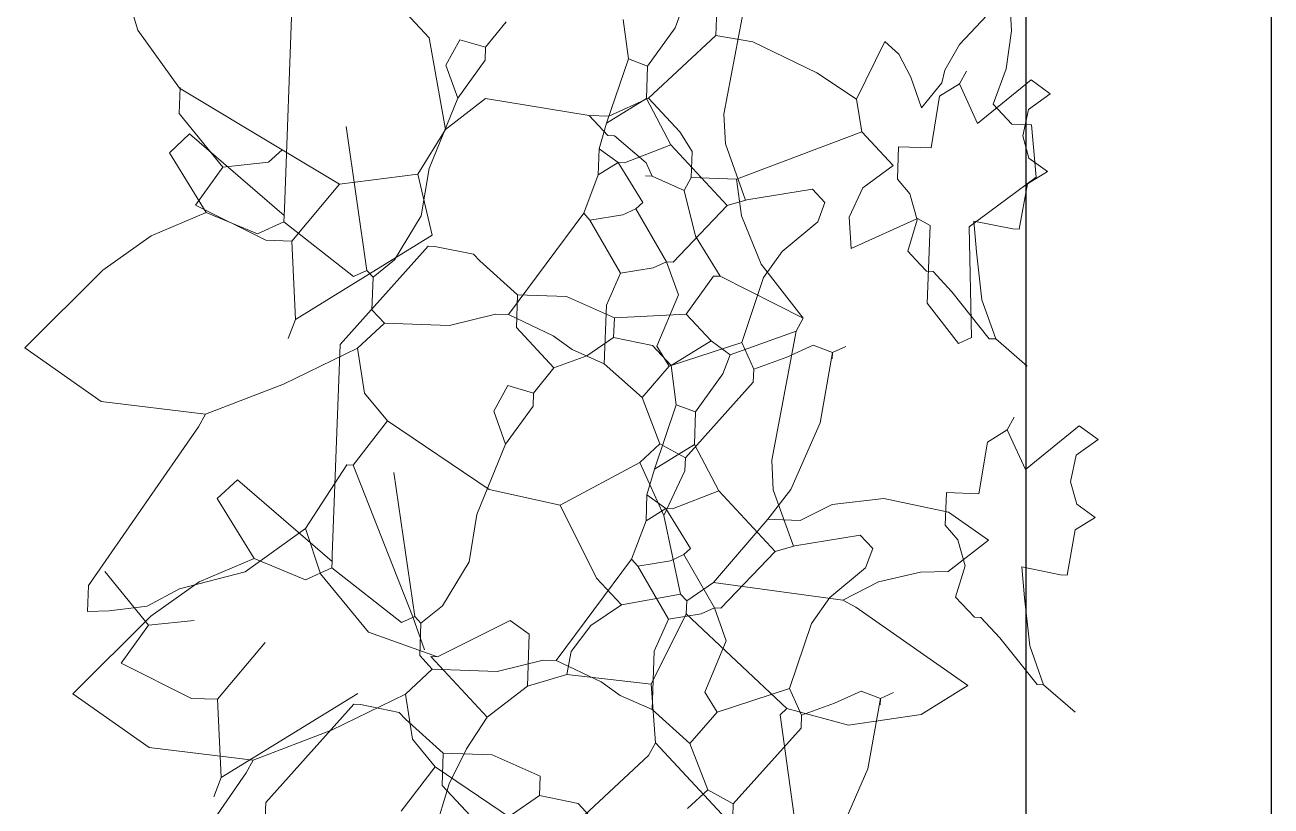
# Model space of a CAD drawing. Header units: millimetres. Extents: x 2667 to 2848, y -1 to 1765.
# Drawn here: x 2814.493 to 2815.001, y 1735.472 to 1735.791 of the extents above; entities that cross this region are included whole.
import ezdxf

# ---------------------------------------------------------------- set-up
doc = ezdxf.new("R2010")
doc.units = ezdxf.units.MM
doc.layers.add('PROIEZIONI', color=145, linetype='Continuous')
doc.layers.add('VERDE_giardino', color=74, linetype='Continuous', lineweight=9)

msp = doc.modelspace()

# ---------------------------------------------------------------- linework, layer by layer
at = {"layer": 'PROIEZIONI'}
for p, q in [((2814.90139, 1744.90356), (2814.90139, 1727.16743)), ((2815.00139, 1744.90356), (2815.00139, 1727.16743)), ((2814.90139, 1736.7425), (2814.90139, 1719.00637)), ((2815.00139, 1736.7425), (2815.00139, 1719.00637))]:
    msp.add_line(p, q, dxfattribs=at)
at = {"layer": 'VERDE_giardino'}
for p, q in [((2814.53932, 1735.78868), (2814.52909, 1735.82318)), ((2814.63265, 1735.81291), (2814.65819, 1735.78544)), ((2814.78822, 1735.80701), (2814.77834, 1735.7543)), ((2814.60227, 1735.80158), (2814.59914, 1735.71571)), ((2814.7584, 1735.78952), (2814.76134, 1735.79737)), ((2814.89549, 1735.78838), (2814.89493, 1735.8007)), ((2814.73729, 1735.79295), (2814.73936, 1735.77695)), ((2814.77538, 1735.79709), (2814.77499, 1735.7865)), ((2814.8855, 1735.79459), (2814.87435, 1735.78281)), ((2814.55633, 1735.76491), (2814.53932, 1735.78868)), ((2814.68115, 1735.78172), (2814.68949, 1735.79203)), ((2814.74721, 1735.774), (2814.7584, 1735.78952)), ((2814.89339, 1735.77286), (2814.89549, 1735.78838)), ((2814.65819, 1735.78544), (2814.66479, 1735.74805)), ((2814.66496, 1735.77435), (2814.67065, 1735.78475)), ((2814.67065, 1735.78475), (2814.68115, 1735.78172)), ((2814.74752, 1735.76095), (2814.77499, 1735.7865)), ((2814.79013, 1735.78393), (2814.77499, 1735.7865)), ((2814.81623, 1735.77128), (2814.79013, 1735.78393)), ((2814.83243, 1735.76052), (2814.84389, 1735.78398)), ((2814.84969, 1735.77884), (2814.84389, 1735.78398)), ((2814.87435, 1735.78281), (2814.86835, 1735.77231)), ((2814.68096, 1735.77642), (2814.68115, 1735.78172)), ((2814.73044, 1735.75073), (2814.73936, 1735.77695)), ((2814.73936, 1735.77695), (2814.74721, 1735.774)), ((2814.85446, 1735.7694), (2814.84969, 1735.77884)), ((2814.66978, 1735.7609), (2814.66496, 1735.77435)), ((2814.66978, 1735.7609), (2814.68096, 1735.77642)), ((2814.74673, 1735.76076), (2814.74721, 1735.774)), ((2814.86835, 1735.77231), (2814.86717, 1735.76721)), ((2814.87718, 1735.77193), (2814.87433, 1735.76672)), ((2814.88808, 1735.75849), (2814.89339, 1735.77286)), ((2814.83243, 1735.76052), (2814.81623, 1735.77128)), ((2814.85883, 1735.7569), (2814.85446, 1735.7694)), ((2814.86717, 1735.76721), (2814.85883, 1735.7569)), ((2814.8817, 1735.75053), (2814.90358, 1735.76831)), ((2814.90358, 1735.76831), (2814.91134, 1735.76272)), ((2814.55622, 1735.75466), (2814.55661, 1735.76526)), ((2814.59815, 1735.73986), (2814.55633, 1735.76491)), ((2814.86276, 1735.74061), (2814.86618, 1735.76171)), ((2814.86618, 1735.76171), (2814.87433, 1735.76672)), ((2814.87433, 1735.76672), (2814.8817, 1735.75053)), ((2814.90243, 1735.75633), (2814.91134, 1735.76272)), ((2814.65812, 1735.73214), (2814.66978, 1735.7609)), ((2814.66479, 1735.74805), (2814.68117, 1735.76072)), ((2814.72338, 1735.75387), (2814.68117, 1735.76072)), ((2814.73044, 1735.75073), (2814.74673, 1735.76076)), ((2814.73133, 1735.75358), (2814.74752, 1735.76095)), ((2814.74673, 1735.76076), (2814.75666, 1735.74181)), ((2814.74752, 1735.76095), (2814.76029, 1735.74722)), ((2814.83243, 1735.76052), (2814.83459, 1735.74717)), ((2814.89574, 1735.75025), (2814.88808, 1735.75849)), ((2814.57401, 1735.73278), (2814.55622, 1735.75466)), ((2814.72338, 1735.75387), (2814.73104, 1735.74563)), ((2814.72338, 1735.75387), (2814.73133, 1735.75358)), ((2814.77834, 1735.7543), (2814.77892, 1735.74224)), ((2814.90014, 1735.74553), (2814.90243, 1735.75633)), ((2814.63272, 1735.6906), (2814.62424, 1735.7493)), ((2814.66479, 1735.74805), (2814.65351, 1735.72988)), ((2814.72741, 1735.74023), (2814.73044, 1735.75073)), ((2814.76029, 1735.74722), (2814.7653, 1735.73908)), ((2814.78347, 1735.7278), (2814.83459, 1735.74717)), ((2814.83459, 1735.74717), (2814.84736, 1735.73343)), ((2814.90369, 1735.74996), (2814.89574, 1735.75025)), ((2814.90369, 1735.74996), (2814.90557, 1735.72866)), ((2814.55221, 1735.73865), (2814.56045, 1735.74631)), ((2814.56045, 1735.74631), (2814.59904, 1735.71306)), ((2814.73104, 1735.74563), (2814.73369, 1735.74553)), ((2814.73369, 1735.74553), (2814.74655, 1735.73445)), ((2814.73782, 1735.73454), (2814.75666, 1735.74181)), ((2814.75666, 1735.74181), (2814.77964, 1735.71709)), ((2814.77892, 1735.74224), (2814.7871, 1735.71928)), ((2814.90266, 1735.73637), (2814.90014, 1735.74553)), ((2814.56724, 1735.71422), (2814.55221, 1735.73865)), ((2814.59265, 1735.73475), (2814.59815, 1735.73986)), ((2814.59815, 1735.73986), (2814.62152, 1735.72574)), ((2814.72702, 1735.72963), (2814.72741, 1735.74023)), ((2814.72741, 1735.74023), (2814.73517, 1735.73464)), ((2814.7653, 1735.73908), (2814.76492, 1735.72847)), ((2814.84903, 1735.72784), (2814.84951, 1735.74109)), ((2814.84951, 1735.74109), (2814.86276, 1735.74061)), ((2814.91018, 1735.73092), (2814.90266, 1735.73637)), ((2814.57401, 1735.73278), (2814.56282, 1735.71727)), ((2814.57401, 1735.73278), (2814.59265, 1735.73475)), ((2814.65812, 1735.73214), (2814.65487, 1735.71285)), ((2814.72702, 1735.72963), (2814.73517, 1735.73464)), ((2814.73517, 1735.73464), (2814.74519, 1735.71835)), ((2814.73517, 1735.73464), (2814.73782, 1735.73454)), ((2814.74655, 1735.73445), (2814.74902, 1735.72905)), ((2814.84736, 1735.73343), (2814.83494, 1735.72429)), ((2814.62152, 1735.72574), (2814.65351, 1735.72988)), ((2814.65351, 1735.72988), (2814.65934, 1735.70498)), ((2814.72114, 1735.71392), (2814.72702, 1735.72963)), ((2814.74636, 1735.72915), (2814.74902, 1735.72905)), ((2814.74902, 1735.72905), (2814.76207, 1735.72328)), ((2814.76207, 1735.72328), (2814.76492, 1735.72847)), ((2814.76492, 1735.72847), (2814.78347, 1735.7278)), ((2814.7855, 1735.71293), (2814.78347, 1735.7278)), ((2814.85416, 1735.72182), (2814.84903, 1735.72784)), ((2814.90557, 1735.72866), (2814.87829, 1735.70842)), ((2814.90203, 1735.72591), (2814.91018, 1735.73092)), ((2814.60209, 1735.70256), (2814.62152, 1735.72574)), ((2814.76207, 1735.72328), (2814.7667, 1735.70453)), ((2814.78769, 1735.71946), (2814.81438, 1735.72379)), ((2814.81438, 1735.72379), (2814.81949, 1735.7183)), ((2814.83494, 1735.72429), (2814.8294, 1735.71231)), ((2814.8571, 1735.71128), (2814.85416, 1735.72182)), ((2814.89871, 1735.70745), (2814.90203, 1735.72591)), ((2814.56282, 1735.71727), (2814.59149, 1735.70295)), ((2814.74519, 1735.71835), (2814.74244, 1735.7158)), ((2814.75757, 1735.69401), (2814.77964, 1735.71709)), ((2814.77964, 1735.71709), (2814.78769, 1735.71946)), ((2814.81949, 1735.7183), (2814.81655, 1735.71045)), ((2814.54479, 1735.70468), (2814.56724, 1735.71422)), ((2814.56724, 1735.71422), (2814.58815, 1735.7055)), ((2814.59894, 1735.71041), (2814.59904, 1735.71306)), ((2814.59904, 1735.71306), (2814.59914, 1735.71571)), ((2814.65487, 1735.71285), (2814.64401, 1735.69497)), ((2814.69045, 1735.67258), (2814.72114, 1735.71392)), ((2814.72114, 1735.71392), (2814.7237, 1735.71117)), ((2814.7237, 1735.71117), (2814.73704, 1735.71334)), ((2814.7237, 1735.71117), (2814.73617, 1735.68949)), ((2814.73704, 1735.71334), (2814.74244, 1735.7158)), ((2814.74244, 1735.7158), (2814.75492, 1735.69411)), ((2814.79346, 1735.69315), (2814.7855, 1735.71293)), ((2814.8294, 1735.71231), (2814.8302, 1735.69956)), ((2814.8302, 1735.69956), (2814.85719, 1735.71185)), ((2814.85327, 1735.69849), (2814.8571, 1735.71128)), ((2814.85719, 1735.71185), (2814.86239, 1735.709)), ((2814.58815, 1735.7055), (2814.59894, 1735.71041)), ((2814.59894, 1735.71041), (2814.62733, 1735.68815)), ((2814.81655, 1735.71045), (2814.80201, 1735.69833)), ((2814.86239, 1735.709), (2814.86123, 1735.6772)), ((2814.87829, 1735.70842), (2814.8793, 1735.66328)), ((2814.88025, 1735.71078), (2814.89606, 1735.70755)), ((2814.88132, 1735.69816), (2814.88025, 1735.71078)), ((2814.89606, 1735.70755), (2814.89871, 1735.70745)), ((2814.52513, 1735.69077), (2814.54479, 1735.70468)), ((2814.59149, 1735.70295), (2814.60209, 1735.70256)), ((2814.60209, 1735.70256), (2814.60359, 1735.67066)), ((2814.60359, 1735.67066), (2814.65934, 1735.70498)), ((2814.7667, 1735.70453), (2814.77672, 1735.68824)), ((2814.65774, 1735.70053), (2814.62179, 1735.66045)), ((2814.6604, 1735.70044), (2814.65774, 1735.70053)), ((2814.6604, 1735.70044), (2814.67621, 1735.69721)), ((2814.67621, 1735.69721), (2814.67876, 1735.69447)), ((2814.80201, 1735.69833), (2814.7945, 1735.68773)), ((2814.85838, 1735.693), (2814.85327, 1735.69849)), ((2814.88345, 1735.67859), (2814.88132, 1735.69816)), ((2814.49333, 1735.65903), (2814.52513, 1735.69077)), ((2814.62733, 1735.68815), (2814.63272, 1735.6906)), ((2814.63272, 1735.6906), (2814.63528, 1735.68786)), ((2814.64401, 1735.69497), (2814.63528, 1735.68786)), ((2814.67876, 1735.69447), (2814.69417, 1735.68063)), ((2814.73617, 1735.68949), (2814.74952, 1735.69166)), ((2814.74952, 1735.69166), (2814.75492, 1735.69411)), ((2814.75492, 1735.69411), (2814.75974, 1735.68067)), ((2814.75492, 1735.69411), (2814.75757, 1735.69401)), ((2814.81059, 1735.67108), (2814.79346, 1735.69315)), ((2814.85838, 1735.693), (2814.86093, 1735.69025)), ((2814.63528, 1735.68786), (2814.63479, 1735.6746)), ((2814.7304, 1735.67643), (2814.73617, 1735.68949)), ((2814.76289, 1735.67282), (2814.77407, 1735.68834)), ((2814.77407, 1735.68834), (2814.77672, 1735.68824)), ((2814.77672, 1735.68824), (2814.81059, 1735.67108)), ((2814.7945, 1735.68773), (2814.78557, 1735.66115)), ((2814.86093, 1735.69025), (2814.86358, 1735.69015)), ((2814.86358, 1735.69015), (2814.87124, 1735.68191)), ((2814.69417, 1735.68063), (2814.69369, 1735.66738)), ((2814.69417, 1735.68063), (2814.71409, 1735.67995)), ((2814.75974, 1735.68067), (2814.75101, 1735.65976)), ((2814.87124, 1735.68191), (2814.88646, 1735.66278)), ((2814.71409, 1735.67995), (2814.73364, 1735.67123)), ((2814.72953, 1735.65258), (2814.7304, 1735.67643)), ((2814.86123, 1735.6772), (2814.87391, 1735.66081)), ((2814.88912, 1735.66269), (2814.88345, 1735.67859)), ((2814.60359, 1735.67066), (2814.60064, 1735.66281)), ((2814.63479, 1735.6746), (2814.6399, 1735.66912)), ((2814.6664, 1735.66815), (2814.68515, 1735.67277)), ((2814.68515, 1735.67277), (2814.69045, 1735.67258)), ((2814.69045, 1735.67258), (2814.70871, 1735.66395)), ((2814.73335, 1735.66328), (2814.73364, 1735.67123)), ((2814.73364, 1735.67123), (2814.76289, 1735.67282)), ((2814.76289, 1735.67282), (2814.7731, 1735.66184)), ((2814.80775, 1735.66588), (2814.81059, 1735.67108)), ((2814.62891, 1735.6589), (2814.6399, 1735.66912)), ((2814.6399, 1735.66912), (2814.6664, 1735.66815)), ((2814.69369, 1735.66738), (2814.70901, 1735.6509)), ((2814.78086, 1735.65624), (2814.80775, 1735.66588)), ((2814.80775, 1735.66588), (2814.79786, 1735.61317)), ((2814.62179, 1735.66045), (2814.61866, 1735.57458)), ((2814.70871, 1735.66395), (2814.71647, 1735.65837)), ((2814.72246, 1735.65572), (2814.73335, 1735.66328)), ((2814.73335, 1735.66328), (2814.74915, 1735.66006)), ((2814.75603, 1735.65161), (2814.78557, 1735.66115)), ((2814.75681, 1735.65182), (2814.7731, 1735.66184)), ((2814.7731, 1735.66184), (2814.78086, 1735.65624)), ((2814.78557, 1735.66115), (2814.79048, 1735.65036)), ((2814.80392, 1735.65518), (2814.81471, 1735.66009)), ((2814.81471, 1735.66009), (2814.82257, 1735.65715)), ((2814.87391, 1735.66081), (2814.8793, 1735.66328)), ((2814.88646, 1735.66278), (2814.88912, 1735.66269)), ((2814.88912, 1735.66269), (2814.90198, 1735.65161)), ((2814.52445, 1735.63718), (2814.49333, 1735.65903)), ((2814.62891, 1735.6589), (2814.59876, 1735.64422)), ((2814.63182, 1735.64058), (2814.62891, 1735.6589)), ((2814.70901, 1735.6509), (2814.72246, 1735.65572)), ((2814.71647, 1735.65837), (2814.72953, 1735.65258)), ((2814.74915, 1735.66006), (2814.75681, 1735.65182)), ((2814.75101, 1735.65976), (2814.75603, 1735.65161)), ((2814.77792, 1735.64839), (2814.78086, 1735.65624)), ((2814.79048, 1735.65036), (2814.80392, 1735.65518)), ((2814.81751, 1735.62841), (2814.82257, 1735.65715)), ((2814.82247, 1735.6545), (2814.82257, 1735.65715)), ((2814.82257, 1735.65715), (2814.82797, 1735.6596)), ((2814.70068, 1735.64059), (2814.70901, 1735.6509)), ((2814.72953, 1735.65258), (2814.74494, 1735.63875)), ((2814.74494, 1735.63875), (2814.75603, 1735.65161)), ((2814.75681, 1735.65182), (2814.75888, 1735.63582)), ((2814.79028, 1735.64506), (2814.79048, 1735.65036)), ((2814.76262, 1735.61422), (2814.79028, 1735.64506)), ((2814.76674, 1735.63287), (2814.77792, 1735.64839)), ((2814.59876, 1735.64422), (2814.56689, 1735.63197)), ((2814.6411, 1735.62927), (2814.63182, 1735.64058)), ((2814.68449, 1735.63322), (2814.69018, 1735.64362)), ((2814.69018, 1735.64362), (2814.70068, 1735.64059)), ((2814.70048, 1735.63529), (2814.70068, 1735.64059)), ((2814.56689, 1735.63197), (2814.52445, 1735.63718)), ((2814.68931, 1735.61977), (2814.70048, 1735.63529)), ((2814.74494, 1735.63875), (2814.75222, 1735.61991)), ((2814.74997, 1735.6096), (2814.75888, 1735.63582)), ((2814.75888, 1735.63582), (2814.76674, 1735.63287)), ((2814.56405, 1735.62676), (2814.56689, 1735.63197)), ((2814.68931, 1735.61977), (2814.68449, 1735.63322)), ((2814.76625, 1735.61963), (2814.76674, 1735.63287)), ((2814.8967, 1735.6308), (2814.89385, 1735.62559)), ((2814.51924, 1735.56206), (2814.56405, 1735.62676)), ((2814.62717, 1735.61119), (2814.6411, 1735.62927)), ((2814.6411, 1735.62927), (2814.68254, 1735.60121)), ((2814.8056, 1735.60119), (2814.81751, 1735.62841)), ((2814.88571, 1735.62058), (2814.89385, 1735.62559)), ((2814.89385, 1735.62559), (2814.90122, 1735.6094)), ((2814.90122, 1735.6094), (2814.9231, 1735.62718)), ((2814.9231, 1735.62718), (2814.93086, 1735.62159)), ((2814.67764, 1735.59101), (2814.68931, 1735.61977)), ((2814.74398, 1735.61225), (2814.75222, 1735.61991)), ((2814.74997, 1735.6096), (2814.76625, 1735.61963)), ((2814.75222, 1735.61991), (2814.76262, 1735.61422)), ((2814.76625, 1735.61963), (2814.77618, 1735.60068)), ((2814.88229, 1735.59948), (2814.88571, 1735.62058)), ((2814.92196, 1735.6152), (2814.93086, 1735.62159)), ((2814.91966, 1735.6044), (2814.92196, 1735.6152)), ((2814.60766, 1735.58537), (2814.62453, 1735.61129)), ((2814.62453, 1735.61129), (2814.62717, 1735.61119)), ((2814.62717, 1735.61119), (2814.65145, 1735.54928)), ((2814.7115, 1735.59486), (2814.74398, 1735.61225)), ((2814.74398, 1735.61225), (2814.7538, 1735.59066)), ((2814.74693, 1735.5991), (2814.74997, 1735.6096)), ((2814.76243, 1735.60892), (2814.76262, 1735.61422)), ((2814.79786, 1735.61317), (2814.79844, 1735.60111)), ((2814.57173, 1735.59752), (2814.57997, 1735.60518)), ((2814.57997, 1735.60518), (2814.61856, 1735.57193)), ((2814.65224, 1735.54947), (2814.64377, 1735.60817)), ((2814.7538, 1735.59066), (2814.76243, 1735.60892)), ((2814.92218, 1735.59524), (2814.91966, 1735.6044)), ((2814.68254, 1735.60121), (2814.7115, 1735.59486)), ((2814.75734, 1735.59341), (2814.77618, 1735.60068)), ((2814.77618, 1735.60068), (2814.79917, 1735.57596)), ((2814.79621, 1735.58911), (2814.8056, 1735.60119)), ((2814.79844, 1735.60111), (2814.80662, 1735.57815)), ((2814.86855, 1735.58671), (2814.86903, 1735.59996)), ((2814.86903, 1735.59996), (2814.88229, 1735.59948)), ((2814.58676, 1735.57309), (2814.57173, 1735.59752)), ((2814.7115, 1735.59486), (2814.72634, 1735.56512)), ((2814.74655, 1735.5885), (2814.74693, 1735.5991)), ((2814.74693, 1735.5991), (2814.75469, 1735.59351)), ((2814.82247, 1735.59513), (2814.80946, 1735.58863)), ((2814.84346, 1735.59754), (2814.82247, 1735.59513)), ((2814.86985, 1735.59205), (2814.84346, 1735.59754)), ((2814.9297, 1735.58979), (2814.92218, 1735.59524)), ((2814.67764, 1735.59101), (2814.6744, 1735.57172)), ((2814.74655, 1735.5885), (2814.75469, 1735.59351)), ((2814.7538, 1735.59066), (2814.7606, 1735.55856)), ((2814.75469, 1735.59351), (2814.76471, 1735.57722)), ((2814.75469, 1735.59351), (2814.75734, 1735.59341)), ((2814.77404, 1735.56338), (2814.79621, 1735.58911)), ((2814.79621, 1735.58911), (2814.79886, 1735.58901)), ((2814.80946, 1735.58863), (2814.79886, 1735.58901)), ((2814.88612, 1735.58053), (2814.86985, 1735.59205)), ((2814.92156, 1735.58478), (2814.9297, 1735.58979)), ((2814.58313, 1735.56769), (2814.60766, 1735.58537)), ((2814.61381, 1735.5669), (2814.60766, 1735.58537)), ((2814.74066, 1735.57279), (2814.74655, 1735.5885)), ((2814.87368, 1735.58069), (2814.86855, 1735.58671)), ((2814.91823, 1735.56632), (2814.92156, 1735.58478)), ((2814.80721, 1735.57833), (2814.83391, 1735.58266)), ((2814.83391, 1735.58266), (2814.83902, 1735.57717)), ((2814.88612, 1735.58053), (2814.86974, 1735.56786)), ((2814.87662, 1735.57016), (2814.87368, 1735.58069)), ((2814.61856, 1735.57193), (2814.61866, 1735.57458)), ((2814.75657, 1735.57221), (2814.76196, 1735.57467)), ((2814.76471, 1735.57722), (2814.76196, 1735.57467)), ((2814.76196, 1735.57467), (2814.77445, 1735.55298)), ((2814.77709, 1735.55288), (2814.79917, 1735.57596)), ((2814.79917, 1735.57596), (2814.80721, 1735.57833)), ((2814.83902, 1735.57717), (2814.83607, 1735.56932)), ((2814.56431, 1735.56355), (2814.58676, 1735.57309)), ((2814.58676, 1735.57309), (2814.60768, 1735.56437)), ((2814.60768, 1735.56437), (2814.61847, 1735.56928)), ((2814.61847, 1735.56928), (2814.61856, 1735.57193)), ((2814.61847, 1735.56928), (2814.64685, 1735.54702)), ((2814.6744, 1735.57172), (2814.66353, 1735.55384)), ((2814.70997, 1735.53145), (2814.74066, 1735.57279)), ((2814.74066, 1735.57279), (2814.74322, 1735.57004)), ((2814.74322, 1735.57004), (2814.75657, 1735.57221)), ((2814.74322, 1735.57004), (2814.7557, 1735.54836)), ((2814.83607, 1735.56932), (2814.82153, 1735.5572)), ((2814.87279, 1735.55736), (2814.87662, 1735.57016)), ((2814.89977, 1735.56965), (2814.91558, 1735.56642)), ((2814.90084, 1735.55703), (2814.89977, 1735.56965)), ((2814.54373, 1735.54589), (2814.52594, 1735.56777)), ((2814.55633, 1735.5607), (2814.58313, 1735.56769)), ((2814.63337, 1735.54303), (2814.61381, 1735.5669)), ((2814.72634, 1735.56512), (2814.73655, 1735.55414)), ((2814.82685, 1735.55615), (2814.84127, 1735.56362)), ((2814.84127, 1735.56362), (2814.85851, 1735.56753)), ((2814.85851, 1735.56753), (2814.86974, 1735.56786)), ((2814.91558, 1735.56642), (2814.91823, 1735.56632)), ((2814.51885, 1735.55146), (2814.51924, 1735.56206)), ((2814.55633, 1735.5607), (2814.54311, 1735.55363)), ((2814.54465, 1735.54964), (2814.56431, 1735.56355)), ((2814.73655, 1735.55414), (2814.7606, 1735.55856)), ((2814.7606, 1735.55856), (2814.76315, 1735.55582)), ((2814.76315, 1735.55582), (2814.77404, 1735.56338)), ((2814.77404, 1735.56338), (2814.82685, 1735.55615)), ((2814.54311, 1735.55363), (2814.52772, 1735.55176)), ((2814.66353, 1735.55384), (2814.6548, 1735.54673)), ((2814.73655, 1735.55414), (2814.72411, 1735.54582)), ((2814.76295, 1735.55052), (2814.76315, 1735.55582)), ((2814.82153, 1735.5572), (2814.81402, 1735.5466)), ((2814.82685, 1735.55615), (2814.83206, 1735.55331)), ((2814.8779, 1735.55187), (2814.87279, 1735.55736)), ((2814.90298, 1735.53746), (2814.90084, 1735.55703)), ((2814.51286, 1735.5179), (2814.54465, 1735.54964)), ((2814.52772, 1735.55176), (2814.51885, 1735.55146)), ((2814.64685, 1735.54702), (2814.65224, 1735.54947)), ((2814.65145, 1735.54928), (2814.65627, 1735.53583)), ((2814.65224, 1735.54947), (2814.6548, 1735.54673)), ((2814.74865, 1735.52185), (2814.76295, 1735.55052)), ((2814.74992, 1735.5353), (2814.7557, 1735.54836)), ((2814.7557, 1735.54836), (2814.76905, 1735.55053)), ((2814.76295, 1735.55052), (2814.80401, 1735.51187)), ((2814.76905, 1735.55053), (2814.77445, 1735.55298)), ((2814.77445, 1735.55298), (2814.77926, 1735.53954)), ((2814.77445, 1735.55298), (2814.77709, 1735.55288)), ((2814.83206, 1735.55331), (2814.87774, 1735.52133)), ((2814.8779, 1735.55187), (2814.88045, 1735.54912)), ((2814.88045, 1735.54912), (2814.8831, 1735.54902)), ((2814.8831, 1735.54902), (2814.89076, 1735.54078)), ((2814.54373, 1735.54589), (2814.53254, 1735.53038)), ((2814.54373, 1735.54589), (2814.56237, 1735.54786)), ((2814.6548, 1735.54673), (2814.65432, 1735.53347)), ((2814.66148, 1735.53299), (2814.69121, 1735.54783)), ((2814.69121, 1735.54783), (2814.69896, 1735.54224)), ((2814.72411, 1735.54582), (2814.71606, 1735.53514)), ((2814.81402, 1735.5466), (2814.80509, 1735.52002)), ((2814.57181, 1735.51568), (2814.59124, 1735.53885)), ((2814.66148, 1735.53299), (2814.63337, 1735.54303)), ((2814.69896, 1735.54224), (2814.69819, 1735.52103)), ((2814.77926, 1735.53954), (2814.77053, 1735.51863)), ((2814.89076, 1735.54078), (2814.90599, 1735.52165)), ((2814.65432, 1735.53347), (2814.65942, 1735.52799)), ((2814.65882, 1735.53309), (2814.68181, 1735.50836)), ((2814.65882, 1735.53309), (2814.66148, 1735.53299)), ((2814.71606, 1735.53514), (2814.71429, 1735.52575)), ((2814.74905, 1735.51145), (2814.74992, 1735.5353)), ((2814.90864, 1735.52156), (2814.90298, 1735.53746)), ((2814.53254, 1735.53038), (2814.56122, 1735.51606)), ((2814.68593, 1735.52702), (2814.70467, 1735.53164)), ((2814.70467, 1735.53164), (2814.70997, 1735.53145)), ((2814.70997, 1735.53145), (2814.72823, 1735.52282)), ((2814.64843, 1735.51777), (2814.65942, 1735.52799)), ((2814.65942, 1735.52799), (2814.68593, 1735.52702)), ((2814.69819, 1735.52103), (2814.71429, 1735.52575)), ((2814.71429, 1735.52575), (2814.74865, 1735.52185)), ((2814.54398, 1735.49605), (2814.51286, 1735.5179)), ((2814.57331, 1735.48378), (2814.62906, 1735.5181)), ((2814.68181, 1735.50836), (2814.69819, 1735.52103)), ((2814.72823, 1735.52282), (2814.73599, 1735.51724)), ((2814.74865, 1735.52185), (2814.75043, 1735.4979)), ((2814.77053, 1735.51863), (2814.77555, 1735.51048)), ((2814.77555, 1735.51048), (2814.80509, 1735.52002)), ((2814.80509, 1735.52002), (2814.81, 1735.50923)), ((2814.82345, 1735.51405), (2814.83424, 1735.51896)), ((2814.83424, 1735.51896), (2814.84209, 1735.51602)), ((2814.84209, 1735.51602), (2814.84749, 1735.51847)), ((2814.87774, 1735.52133), (2814.85877, 1735.50949)), ((2814.90599, 1735.52165), (2814.90864, 1735.52156)), ((2814.90864, 1735.52156), (2814.9215, 1735.51048)), ((2814.56122, 1735.51606), (2814.57181, 1735.51568)), ((2814.57181, 1735.51568), (2814.57331, 1735.48378)), ((2814.62747, 1735.51365), (2814.59151, 1735.47356)), ((2814.64843, 1735.51777), (2814.61828, 1735.50309)), ((2814.63012, 1735.51355), (2814.62747, 1735.51365)), ((2814.63012, 1735.51355), (2814.64593, 1735.51032)), ((2814.65134, 1735.49945), (2814.64843, 1735.51777)), ((2814.73599, 1735.51724), (2814.74905, 1735.51145)), ((2814.81, 1735.50923), (2814.82345, 1735.51405)), ((2814.83703, 1735.48728), (2814.84209, 1735.51602)), ((2814.84199, 1735.51337), (2814.84209, 1735.51602)), ((2814.64593, 1735.51032), (2814.64848, 1735.50758)), ((2814.68181, 1735.50836), (2814.67337, 1735.4954)), ((2814.74905, 1735.51145), (2814.76447, 1735.49762)), ((2814.76447, 1735.49762), (2814.77555, 1735.51048)), ((2814.80126, 1735.50931), (2814.80401, 1735.51187)), ((2814.81208, 1735.43159), (2814.80126, 1735.50931)), ((2814.82917, 1735.50513), (2814.80401, 1735.51187)), ((2814.80981, 1735.50393), (2814.81, 1735.50923)), ((2814.85877, 1735.50949), (2814.82917, 1735.50513)), ((2814.61828, 1735.50309), (2814.58641, 1735.49084)), ((2814.64848, 1735.50758), (2814.6639, 1735.49375)), ((2814.78215, 1735.47309), (2814.80981, 1735.50393)), ((2814.66063, 1735.48814), (2814.65134, 1735.49945)), ((2814.74758, 1735.4927), (2814.75043, 1735.4979)), ((2814.75043, 1735.4979), (2814.81208, 1735.43159)), ((2814.76447, 1735.49762), (2814.77174, 1735.47878)), ((2814.58641, 1735.49084), (2814.54398, 1735.49605)), ((2814.6639, 1735.49375), (2814.66341, 1735.48049)), ((2814.6639, 1735.49375), (2814.68381, 1735.49307)), ((2814.67337, 1735.4954), (2814.66635, 1735.48118)), ((2814.68381, 1735.49307), (2814.70336, 1735.48435)), ((2814.71737, 1735.4646), (2814.74758, 1735.4927)), ((2814.58357, 1735.48563), (2814.58641, 1735.49084)), ((2814.6467, 1735.47006), (2814.66063, 1735.48814)), ((2814.66063, 1735.48814), (2814.70206, 1735.46008)), ((2814.53876, 1735.42093), (2814.58357, 1735.48563)), ((2814.57331, 1735.48378), (2814.57036, 1735.47592)), ((2814.70307, 1735.4764), (2814.70336, 1735.48435)), ((2814.82512, 1735.46006), (2814.83703, 1735.48728)), ((2814.66635, 1735.48118), (2814.65651, 1735.44937)), ((2814.66341, 1735.48049), (2814.67874, 1735.46401)), ((2814.7635, 1735.47112), (2814.77174, 1735.47878)), ((2814.77174, 1735.47878), (2814.78215, 1735.47309)), ((2814.59151, 1735.47356), (2814.58838, 1735.38769)), ((2814.69218, 1735.46883), (2814.70307, 1735.4764)), ((2814.70307, 1735.4764), (2814.71888, 1735.47317)), ((2814.71888, 1735.47317), (2814.72654, 1735.46493)), ((2814.78195, 1735.46779), (2814.78215, 1735.47309))]:
    msp.add_line(p, q, dxfattribs=at)
for centre in [(2814.62179, 1735.66045), (2814.59151, 1735.47356)]:
    msp.add_arc(centre, 0.000000331, 137.7572, 177.5602, dxfattribs=at)

doc.saveas('drawing.dxf')
